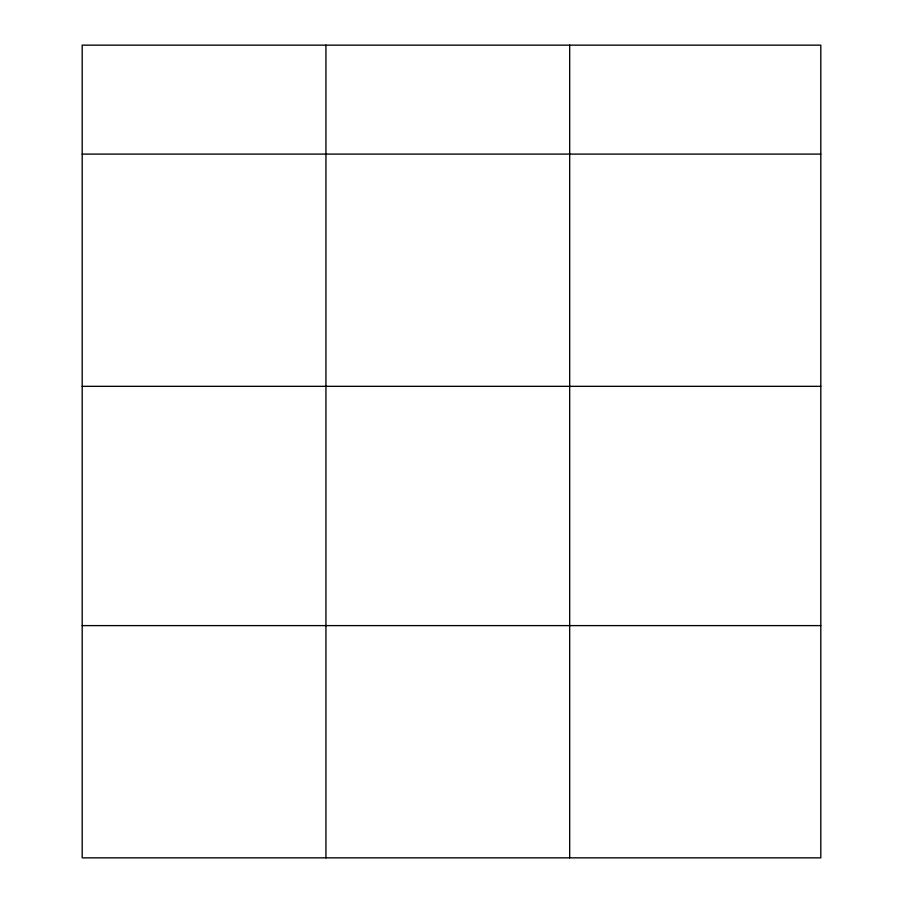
<?xml version="1.0" encoding="UTF-8"?>
<svg xmlns="http://www.w3.org/2000/svg" width="903" height="903" viewBox="0 0 903 903"><rect width="100%" height="100%" fill="white"/><g stroke="black" fill="none" stroke-linecap="round" stroke-linejoin="round"><path stroke-width="1.35" d="M820.804 386.337L820.804 45.15L82.196 45.15L82.196 857.85L820.804 857.85L820.804 386.337L82.196 386.337M82.196 154.097L820.804 154.097M82.196 625.61L820.804 625.61M569.68 45.15L569.68 857.85M325.938 45.15L325.938 857.85"/></g></svg>
